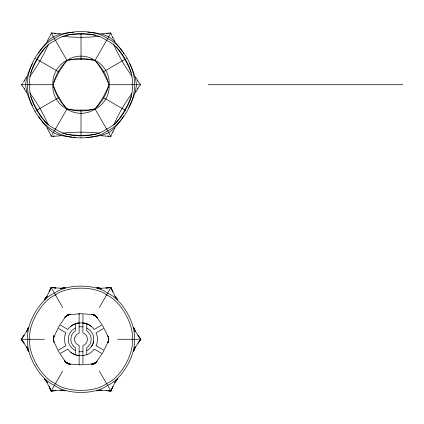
<?xml version="1.0" encoding="UTF-8"?>
<svg xmlns="http://www.w3.org/2000/svg" width="424" height="424" viewBox="0 0 424 424"><rect width="100%" height="100%" fill="white"/><g stroke="black" fill="none" stroke-linecap="round" stroke-linejoin="round"><path stroke-width="0.64" d="M108.634 339.274L108.406 341.384L108.348 336.963C108.115 345.353 109.201 340.292 108.253 337.038L108.719 339.274L108.295 341.325L108.682 339.274L108.29 337.006L108.634 339.274L108.295 341.325M53.747 337.223L53.36 339.274L53.79 341.511L53.323 339.274L53.747 337.223L53.408 339.274L53.694 341.585C53.572 333.609 53.302 336.608 53.753 341.543C53.482 328.054 52.883 341.744 54.039 342.332L53.859 341.638L57.722 349.673M53.774 337.239L54.034 336.216L53.62 337.674L53.827 337.001M108.215 341.548L108.422 340.87L108.009 342.332L108.268 341.309M53.286 84.726C55.221 75.552 60.181 66.971 67.156 60.706C76.071 57.797 85.977 57.802 94.886 60.712C101.866 66.971 106.816 75.557 108.756 84.726C106.822 93.905 101.861 102.481 94.886 108.745C85.971 111.655 76.066 111.655 67.156 108.745C60.192 102.491 55.157 93.831 53.323 84.726M53.938 336.645L54.14 335.972L53.636 337.541L57.728 328.876M108.406 341.007L107.903 342.576L108.189 341.633M28.45 327.222L26.786 331.616L28.514 327.222L26.558 331.504L21.279 339.274L26.558 347.044L28.514 351.326L26.786 346.933L28.45 351.326M133.592 351.326L135.256 346.933L133.528 351.326L135.484 347.044L140.763 339.274L135.484 331.504L133.528 327.222L135.256 331.616L133.592 327.222M108.109 341.903L104.315 349.673M53.668 82.537L58.957 71.99L65.895 61.554M108.374 86.92L103.085 97.462L96.147 107.897M44.297 299.773L47.271 296.137L44.329 299.826L47.059 295.994L51.15 287.536L55.931 288.066L51.113 287.467L49.216 291.94L51.15 287.536L60.521 288.225L65.206 287.774L60.537 288.479L65.174 287.721M117.745 378.775L114.772 382.411L117.713 378.722L114.984 382.554L110.892 391.013L106.111 390.483L110.934 391.082L112.826 386.603L110.892 391.013L101.522 390.324L96.836 390.774L101.506 390.069L96.868 390.827M47.059 41.446L49.205 37.285M112.837 132.166L114.984 128.006M67.236 108.602L51.113 136.533L60.521 135.775M94.806 60.849L110.934 32.918L101.522 33.676M65.174 390.827L60.537 390.069L65.206 390.774L60.521 390.324L51.15 391.013L49.216 386.603L51.113 391.082L62.715 370.979M94.854 315.318L96.433 316.68L94.886 315.255L92.697 314.571C98.728 317.565 97.758 317.179 92.686 314.454L94.828 315.361L96.465 316.659L94.854 315.318L92.692 314.523L94.854 315.318L96.433 316.68M99.327 307.57L110.934 287.467L112.826 291.94L110.892 287.536L101.522 288.225L96.836 287.774L101.506 288.479L96.868 287.721M60.367 324.296L65.391 316.929L64.883 317.438C63.515 316.553 75.827 312.117 67.156 315.255L65.466 316.813L67.193 315.318L69.16 314.592L67.215 315.361L65.36 316.76C71.762 312.928 69.817 313.739 65.423 316.792L67.193 315.318L69.16 314.629M101.675 354.247L96.651 361.619L97.165 361.11L94.87 363.262L92.883 363.956L94.828 363.188L96.683 361.789C92.957 364.274 90.217 365.79 96.619 361.757L94.87 363.262L91.865 364.174L93.338 363.803L92.649 363.962M24.03 80.894L26.558 76.956M135.484 92.496L138.012 88.558M21.2 339.274L24.131 335.395L21.279 339.274L24.131 343.154L21.2 339.274L44.414 339.274M140.842 339.274L137.911 343.154L140.763 339.274L137.911 335.395L140.842 339.274L117.628 339.274M65.609 361.868L67.193 363.23L69.345 363.978L67.172 363.262L65.577 361.889L67.215 363.188L69.356 364.094L65.497 361.937L69.35 364.025C68.237 364.688 62.556 358.98 67.156 363.289M34.985 111.305A30.581 14.093 60 0 1 27.862 84.726A30.581 14.093 -60 0 1 34.985 58.146A30.581 14.093 -60 0 1 54.442 38.69A30.581 14.093 0 0 1 81.021 31.567A30.581 14.093 0 0 1 107.601 38.69A30.581 14.093 60 0 1 127.057 58.146A30.581 14.093 60 0 1 134.18 84.726A30.581 14.093 -60 0 1 127.057 111.305A30.581 14.093 -60 0 1 107.601 130.762A30.581 14.093 0 0 1 81.021 137.885A30.581 14.093 0 0 1 54.442 130.762A30.581 14.093 60 0 1 34.985 111.305L35.436 111.046M36.75 110.288A28.97 12.943 60 0 1 29.897 84.726A28.97 12.943 -60 0 1 36.75 59.164A28.97 12.943 -60 0 1 55.459 40.455A28.97 12.943 0 0 1 81.021 33.607A28.97 12.943 0 0 1 106.583 40.455A28.97 12.943 60 0 1 125.292 59.164A28.97 12.943 60 0 1 132.145 84.726A28.97 12.943 -60 0 1 125.292 110.288A28.97 12.943 -60 0 1 106.583 128.997A28.97 12.943 0 0 1 81.021 135.85A28.97 12.943 0 0 1 55.459 128.997A28.97 12.943 60 0 1 36.75 110.288L59.021 97.43M103.021 72.022L125.292 59.164M126.606 58.406L127.057 58.146M75.292 327.991L72.022 330.275L70.85 331.801A9.052 9.052 0 0 0 68.545 337.366L68.545 341.182A9.052 9.052 0 0 0 70.85 346.747L72.022 348.274L75.292 350.558M86.75 350.558C91.52 348.263 94.499 342.603 93.497 337.366A9.052 9.052 0 0 0 91.192 331.801L90.02 330.275L86.75 327.991M69.16 314.661L70.177 314.375L68.704 314.746L69.393 314.587M94.886 363.289C88.833 365.112 96.688 363.108 96.619 361.757L94.854 363.23L95.071 363.612M69.753 314.502L70.442 314.343L68.831 314.693L79.293 313.871M92.289 364.046L91.6 364.205L93.211 363.856L83.66 364.651M69.245 59.943L72.811 59.551M92.798 109.514L93.524 109.413M79.113 326.798L82.929 326.798M82.929 351.75L79.113 351.75M110.934 287.467L106.111 288.066L110.892 287.536L114.984 295.994L117.713 299.826M51.113 391.082L55.931 390.483L51.15 391.013L47.059 382.554L44.329 378.722L47.271 382.411L44.329 378.722M91.552 109.683L87.153 110.033M73.882 59.482L85.266 59.334L92.798 59.943M79.113 364.725L79.749 364.693M86.65 110.065L75.392 110.065M21.2 84.726L53.45 84.726M108.592 84.726L140.842 84.726M208.295 84.726L402.8 84.726M83.66 313.898L92.284 314.497L91.595 314.338L94.87 315.286M78.382 364.651L69.759 364.052L70.448 364.211L67.172 363.262M60.521 33.676L51.113 32.918L67.236 60.849M101.522 135.775L110.934 136.533L94.806 108.602M79.113 313.829L79.749 313.855M74.884 110.033L68.518 109.413M34.985 58.146L35.436 58.406M36.75 59.164L59.021 72.022M103.021 97.43L125.292 110.288M96.407 316.696L97.16 317.433L96.105 316.346M65.391 361.624L64.718 360.904L65.831 362.123L64.883 361.116L65.635 361.852M96.842 317.131L97.324 317.645L96.211 316.426L101.675 324.302M65.455 361.688L65.937 362.202M114.772 296.137L117.745 299.773M65.201 361.418L60.367 354.247M96.598 62.132L103.085 71.99L108.374 82.537M65.895 107.897L61.888 102.269L57.123 94.139M135.484 76.956L138.012 80.894M24.03 88.558L26.558 92.496M51.113 287.467L62.715 307.57M99.327 370.979L110.934 391.082M104.32 328.87L108.109 336.64L107.903 335.962L108.719 339.274M56.911 93.746L53.668 86.92M112.837 37.285L114.984 41.446M47.059 128.006L49.205 132.166M86.75 323.888L86.75 330.943L88.218 332.072A10.181 10.181 0 0 1 88.218 346.472L86.75 347.606L86.75 354.655M81.021 33.607L81.021 59.318M81.021 110.134L81.021 135.85M81.021 137.365L81.021 137.885M75.292 323.888L75.292 330.943L73.824 332.072A10.181 10.181 0 0 0 73.824 346.472L75.292 347.606L75.292 354.655M79.113 355.566A12.868 12.868 0 0 1 70.85 352.148M70.85 326.401A12.868 12.868 0 0 1 79.113 322.982M82.929 322.982A12.868 12.868 0 0 1 91.192 326.401M93.497 341.182A9.052 9.052 0 0 1 91.192 346.747M87.71 32.192A32.277 10.992 -1.2 0 1 108.687 36.803A32.277 10.992 61.2 0 1 122.515 51.664M123.172 52.666A32.277 10.992 61.2 0 1 123.824 53.678M109.583 33.289A208.831 208.831 0 0 0 110.818 33.114A208.831 208.831 0 0 0 112.726 37.72M108.348 33.459A208.831 208.831 0 0 1 106.498 33.692M55.544 33.692A208.831 208.831 0 0 1 54.309 33.538M52.459 33.289A208.831 208.831 0 0 1 51.225 33.114M140.614 84.726A208.831 208.831 0 0 1 137.583 80.772M50.991 33.692A208.831 208.831 0 0 1 49.56 37.148M24.46 80.772A208.831 208.831 0 0 1 23.336 82.267M22.578 83.252A208.831 208.831 0 0 1 21.428 84.726A208.831 208.831 0 0 1 24.46 88.68M73.734 32.224A32.277 10.992 1.2 0 0 53.355 36.803A32.277 10.992 -61.2 0 0 38.542 53.17M65.656 35.314A30.862 8.962 0 0 1 95.803 35.219M99.656 36.284A173.066 173.066 0 0 1 62.386 36.284M49.56 132.304A208.831 208.831 0 0 1 50.991 135.76M32.452 63.717A32.277 10.992 -58.8 0 0 25.684 84.726A32.277 10.992 58.8 0 0 32.452 105.735M30.756 72.774A30.862 8.962 -60 0 1 45.914 46.714M48.384 44.366A173.066 173.066 0 0 1 29.749 76.643M123.824 115.773A32.277 10.992 -61.2 0 1 108.687 132.648A32.277 10.992 1.2 0 1 90.095 137.106M88.907 137.196A32.277 10.992 1.2 0 1 86.512 137.318M110.818 136.337A208.831 208.831 0 0 1 112.726 131.732M137.583 88.68A208.831 208.831 0 0 1 140.233 85.219M53.074 136.078A208.831 208.831 0 0 1 54.309 135.913M107.733 135.913A208.831 208.831 0 0 1 108.968 136.078M129.59 105.735A32.277 10.992 -58.8 0 0 136.358 84.726A32.277 10.992 58.8 0 0 129.59 63.717M129.309 106.27A32.277 10.992 -58.8 0 1 128.737 107.336M131.493 96.126A30.862 8.962 -60 0 1 114.427 124.73M113.659 125.091A173.066 173.066 0 0 1 131.938 93.296M75.53 137.318A32.277 10.992 -1.2 0 1 73.135 137.196M71.948 137.106A32.277 10.992 -1.2 0 1 53.355 132.648A32.277 10.992 61.2 0 1 38.542 116.282M96.386 134.138A30.862 8.962 0 0 1 65.656 134.138M62.386 133.168A173.066 173.066 0 0 1 99.656 133.168M47.191 124.248A30.862 8.962 60 0 1 30.756 96.677M29.749 92.808A173.066 173.066 0 0 1 48.384 125.091M116.128 46.714A30.862 8.962 60 0 1 131.286 72.774M131.938 76.156A173.066 173.066 0 0 1 113.659 44.366M65.042 334.992L64.475 339.274L65.042 343.557L65.953 345.767L57.966 350.378L59.885 353.685L67.867 349.074C73.718 357.893 88.325 357.893 94.176 349.074L102.168 353.685L103.334 351.666L104.076 350.378L96.089 345.767C97.986 341.744 97.986 336.804 96.089 332.782L104.076 328.165L102.163 324.864L94.176 329.474C88.325 320.655 73.718 320.655 67.867 329.474L59.879 324.864L57.971 328.171L65.953 332.782L65.042 334.992M74.751 337.594C73.866 340.843 75.854 344.521 79.113 345.449L79.113 364.788L81.021 364.794L82.929 364.788L82.929 345.449C88.876 343.97 88.876 334.578 82.929 333.1L82.929 313.755L79.113 313.76L79.113 333.1L76.431 334.684L74.751 337.594M69.085 59.09L66.95 60.356A25.525 25.525 0 0 0 52.857 82.245L52.883 84.726A25.525 25.525 0 0 0 64.787 107.876L66.95 109.095A25.525 25.525 0 0 0 92.957 110.362L95.093 109.095A25.525 25.525 0 0 0 109.185 87.206L109.159 84.726A25.525 25.525 0 0 0 97.255 61.575L95.093 60.356A25.525 25.525 0 0 0 69.085 59.09M34.985 365.854A30.581 14.093 60 0 0 54.442 385.31A30.581 14.093 0 0 0 81.021 392.433A30.581 14.093 0 0 0 107.601 385.31A30.581 14.093 -60 0 0 127.057 365.854A30.581 14.093 -60 0 0 134.18 339.274A30.581 14.093 60 0 0 127.057 312.695A30.581 14.093 60 0 0 107.601 293.238A30.581 14.093 0 0 0 81.021 286.115A30.581 14.093 0 0 0 54.442 293.238A30.581 14.093 -60 0 0 34.985 312.695A30.581 14.093 -60 0 0 27.862 339.274A30.581 14.093 60 0 0 34.985 365.854M36.75 364.836A28.97 12.943 60 0 0 55.459 383.545A28.97 12.943 0 0 0 81.021 390.393A28.97 12.943 0 0 0 106.583 383.545A28.97 12.943 -60 0 0 125.292 364.836A28.97 12.943 -60 0 0 132.145 339.274A28.97 12.943 60 0 0 125.292 313.712A28.97 12.943 60 0 0 106.583 295.003A28.97 12.943 0 0 0 81.021 288.15A28.97 12.943 0 0 0 55.459 295.003A28.97 12.943 -60 0 0 36.75 313.712A28.97 12.943 -60 0 0 29.897 339.274A28.97 12.943 60 0 0 36.75 364.836"/></g></svg>
